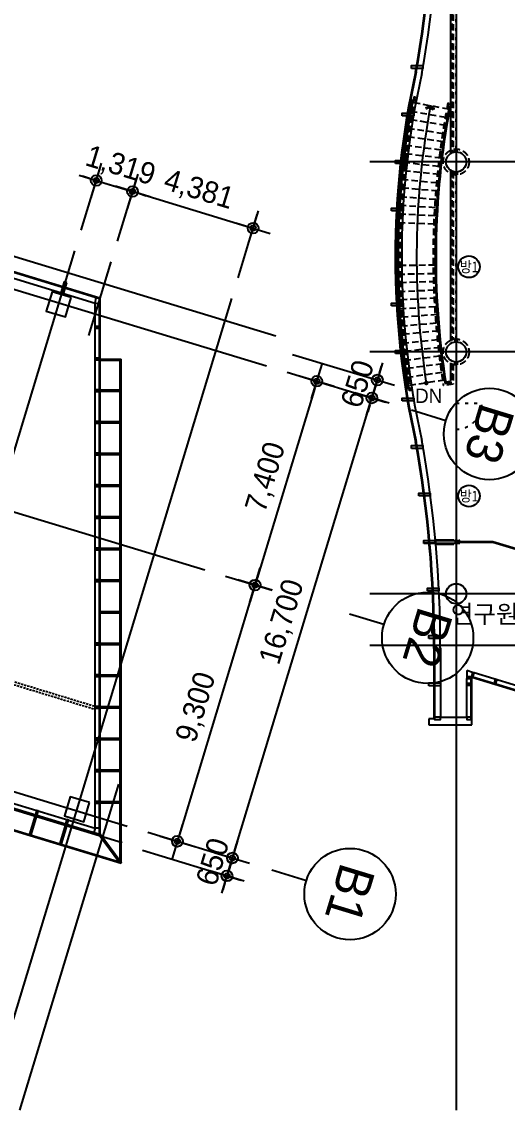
# Model space of a CAD drawing. Header units: metres. Extents: x 630750 to 860239, y 578133 to 726633.
# Drawn here: x 732798 to 749682, y 599970 to 637779 of the extents above; entities that cross this region are included whole.
import ezdxf
from ezdxf.enums import TextEntityAlignment as Align

# ---------------------------------------------------------------- set-up
doc = ezdxf.new("R2010")
doc.units = ezdxf.units.M
doc.header["$LTSCALE"] = 300
for name, pattern in [('HID1', [0.375, 0.25, -0.125]), ('HIDDEN-1', [1.4, 0.35, -0.7, 0.35]), ('업무시설_xr-base$0$CONTINOUS', [0])]:
    doc.linetypes.add(name, pattern=pattern)
doc.layers.get('Defpoints').update_dxf_attribs({"color": 8})
for name, color, linetype in [('A-CEN-1', 1, 'Continuous'), ('A-CON', 2, 'Continuous'), ('A-DIM', 7, 'Continuous'), ('A-GRID-DIMS', 14, 'Continuous'), ('A-MULL', 7, 'Continuous'), ('A-STAIR', 4, 'Continuous'), ('A-SYM1', 7, 'Continuous'), ('A-TXT', 3, 'Continuous'), ('A-TXT-S', 3, 'Continuous'), ('A-WAL-DW', 7, 'Continuous'), ('A-WIN-GLASS', 4, 'Continuous'), ('AL', 4, 'Continuous'), ('DIM', 7, 'Continuous'), ('fire shutter', 2, 'Continuous'), ('INT', 117, 'Continuous'), ('KUK-WALL-DRYWALL', 4, 'Continuous'), ('KUK-WALL-FIN 1', 30, 'Continuous'), ('STL1', 4, 'Continuous'), ('블럭', 7, 'Continuous'), ('외장그레이팅', 4, 'Continuous'), ('프레임', 5, 'Continuous')]:
    doc.layers.add(name, color=color, linetype=linetype)
doc.styles.add('TEXT', font='')
doc.styles.add('TEXT(돋음)', font='')
doc.styles.add('돋움', font='')
doc.styles.get('TEXT').set_extended_font_data('DotumChe')
doc.styles.get('TEXT(돋음)').set_extended_font_data('Dotum')
doc.styles.get('돋움').set_extended_font_data('Dotum')
doc.dimstyles.new('DIM250', dxfattribs={"dimscale": 250, "dimtxt": 3, "dimasz": 1, "dimexe": 2, "dimexo": 3, "dimgap": 1, "dimtad": 1, "dimdec": 0, "dimzin": 0, "dimdsep": 46, "dimlunit": 6, "dimtxsty": 'TEXT(돋음)', "dimblk": 'Z_DOT', "dimcen": 2.5, "dimdle": 2, "dimclrd": 256, "dimclre": 256, "dimclrt": 3, "dimadec": 0, "dimazin": 0, "dimtfac": 1, "dimtdec": 0, "dimtix": 1, "dimtmove": 2, "dimatfit": 3, "dimldrblk": 'Z_DOT', "dimfxl": 1, "dimtolj": 1, "dimtzin": 0, "dimarcsym": 0})

# ---------------------------------------------------------------- blocks, each defined once
blk = doc.blocks.new('Z_DOT')
at = {"layer": 'DIM', "color": 7}
for p, q in [((0, -2.5), (0, 2.5)), ((-2.5, 0), (2.5, 0))]:
    blk.add_line(p, q, dxfattribs=at)
for radius in [0.75, 0.375]:
    blk.add_circle((0, 0), radius, dxfattribs=at)
blk = doc.blocks.new('*D57')
at = {"layer": 'A-DIM', "lineweight": -2, "transparency": 16777216}
for p, q in [((742030, 625605), (743538, 625147)), ((742987, 625053), (740984, 618450)), ((739881, 618524), (741389, 618066))]:
    blk.add_line(p, q, dxfattribs=at)
at = {"layer": 'Defpoints', "color": 0, "transparency": 16777216}
for p in [(741312, 625823), (739164, 618741), (740911, 618211)]:
    blk.add_point(p, dxfattribs=at)
at = {"layer": 'A-DIM', "lineweight": -2, "transparency": 16777216, "xscale": 250, "yscale": 250, "zscale": 250}
for p, rotation in [((743060, 625292), 73.12000000000005), ((740911, 618211), 253.1200000000001)]:
    blk.add_blockref('Z_DOT', p, dxfattribs=dict(at, rotation=rotation))
at = {"layer": 'A-DIM', "color": 3, "transparency": 16777216, "insert": (741318, 621954), "char_height": 750, "attachment_point": 5, "rotation": 73.12, "style": 'TEXT(돋음)'}
blk.add_mtext('\\A1;7,400', dxfattribs=at)
blk = doc.blocks.new('*D58')
at = {"layer": 'A-DIM', "lineweight": -2, "transparency": 16777216}
for p, q in [((739881, 618524), (741389, 618066)), ((740838, 617972), (738283, 609551)), ((737181, 609624), (738689, 609167))]:
    blk.add_line(p, q, dxfattribs=at)
at = {"layer": 'Defpoints', "color": 0, "transparency": 16777216}
for p in [(739164, 618741), (736463, 609842), (738211, 609312)]:
    blk.add_point(p, dxfattribs=at)
at = {"layer": 'A-DIM', "lineweight": -2, "transparency": 16777216, "xscale": 250, "yscale": 250, "zscale": 250}
for p, rotation in [((740911, 618211), 73.12000000000221), ((738211, 609312), 253.1200000000022)]:
    blk.add_blockref('Z_DOT', p, dxfattribs=dict(at, rotation=rotation))
at = {"layer": 'A-DIM', "color": 3, "transparency": 16777216, "insert": (738893, 613964), "char_height": 750, "attachment_point": 5, "rotation": 73.12, "style": 'TEXT(돋음)'}
blk.add_mtext('\\A1;9,300', dxfattribs=at)
blk = doc.blocks.new('*D59')
at = {"layer": 'A-DIM', "lineweight": -2, "transparency": 16777216}
for p, q in [((742030, 625605), (745452, 624566)), ((740197, 608970), (744901, 624472)), ((737181, 609624), (740603, 608586))]:
    blk.add_line(p, q, dxfattribs=at)
at = {"layer": 'Defpoints', "color": 0, "transparency": 16777216}
for p in [(741312, 625823), (744974, 624712), (736463, 609842)]:
    blk.add_point(p, dxfattribs=at)
at = {"layer": 'A-DIM', "lineweight": -2, "transparency": 16777216, "xscale": 250, "yscale": 250, "zscale": 250}
for p, rotation in [((744974, 624712), 73.11999999999823), ((740124, 608731), 253.1199999999982)]:
    blk.add_blockref('Z_DOT', p, dxfattribs=dict(at, rotation=rotation))
at = {"layer": 'A-DIM', "color": 3, "transparency": 16777216, "insert": (741881, 616924), "char_height": 750, "attachment_point": 5, "rotation": 73.12, "style": 'TEXT(돋음)'}
blk.add_mtext('\\A1;16,700', dxfattribs=at)
blk = doc.blocks.new('*D60')
at = {"layer": 'A-DIM', "lineweight": -2, "transparency": 16777216}
for p, q in [((742219, 626227), (745641, 625188)), ((745235, 625573), (745308, 625812)), ((742030, 625605), (745452, 624566)), ((745162, 625334), (744974, 624712)), ((744901, 624472), (744828, 624233))]:
    blk.add_line(p, q, dxfattribs=at)
at = {"layer": 'Defpoints', "color": 0, "transparency": 16777216}
for p in [(741501, 626445), (741312, 625823), (744974, 624712)]:
    blk.add_point(p, dxfattribs=at)
at = {"layer": 'A-DIM', "lineweight": -2, "transparency": 16777216, "xscale": 250, "yscale": 250, "zscale": 250}
for p, rotation in [((745162, 625334), 253.1199999999828), ((744974, 624712), 73.11999999998278)]:
    blk.add_blockref('Z_DOT', p, dxfattribs=dict(at, rotation=rotation))
at = {"layer": 'A-DIM', "color": 3, "transparency": 16777216, "insert": (744469, 625204), "char_height": 750, "attachment_point": 5, "rotation": 73.12, "style": 'TEXT(돋음)'}
blk.add_mtext('\\A1;650', dxfattribs=at)
blk = doc.blocks.new('*D61')
at = {"layer": 'A-DIM', "lineweight": -2, "transparency": 16777216}
for p, q in [((737181, 609624), (740603, 608586)), ((740197, 608970), (740270, 609210)), ((736992, 609002), (740414, 607964)), ((740124, 608731), (739936, 608109)), ((739863, 607870), (739791, 607631))]:
    blk.add_line(p, q, dxfattribs=at)
at = {"layer": 'Defpoints', "color": 0, "transparency": 16777216}
for p in [(736463, 609842), (736275, 609220), (739936, 608109)]:
    blk.add_point(p, dxfattribs=at)
at = {"layer": 'A-DIM', "lineweight": -2, "transparency": 16777216, "xscale": 250, "yscale": 250, "zscale": 250}
for p, rotation in [((740124, 608731), 253.1200000000732), ((739936, 608109), 73.1200000000732)]:
    blk.add_blockref('Z_DOT', p, dxfattribs=dict(at, rotation=rotation))
at = {"layer": 'A-DIM', "color": 3, "transparency": 16777216, "insert": (739432, 608602), "char_height": 750, "attachment_point": 5, "rotation": 73.12, "style": 'TEXT(돋음)'}
blk.add_mtext('\\A1;650', dxfattribs=at)
blk = doc.blocks.new('*D62')
at = {"layer": 'A-DIM', "lineweight": -2, "transparency": 16777216}
for p, q in [((736128, 630158), (736796, 632362)), ((736890, 631811), (740604, 630684)), ((740320, 628886), (740989, 631089))]:
    blk.add_line(p, q, dxfattribs=at)
at = {"layer": 'Defpoints', "color": 0, "transparency": 16777216}
for p in [(740844, 630611), (735910, 629441), (740102, 628168)]:
    blk.add_point(p, dxfattribs=at)
at = {"layer": 'A-DIM', "lineweight": -2, "transparency": 16777216, "xscale": 250, "yscale": 250, "zscale": 250}
for p, rotation in [((736651, 631883), 163.1199998908421), ((740844, 630611), 343.1199998908421)]:
    blk.add_blockref('Z_DOT', p, dxfattribs=dict(at, rotation=rotation))
at = {"layer": 'A-DIM', "color": 3, "transparency": 16777216, "insert": (738950, 631915), "char_height": 750, "attachment_point": 5, "rotation": 343.12, "style": 'TEXT(돋음)'}
blk.add_mtext('\\A1;4,381', dxfattribs=at)
blk = doc.blocks.new('*D63')
at = {"layer": 'A-DIM', "lineweight": -2, "transparency": 16777216}
for p, q in [((734866, 630541), (735534, 632744)), ((735150, 632339), (734911, 632411)), ((735389, 632266), (736651, 631883)), ((736128, 630158), (736796, 632362)), ((736890, 631811), (737129, 631738))]:
    blk.add_line(p, q, dxfattribs=at)
at = {"layer": 'Defpoints', "color": 0, "transparency": 16777216}
for p in [(736651, 631883), (734648, 629823), (735910, 629441)]:
    blk.add_point(p, dxfattribs=at)
at = {"layer": 'A-DIM', "lineweight": -2, "transparency": 16777216, "xscale": 250, "yscale": 250, "zscale": 250}
for p, rotation in [((735389, 632266), 343.1199922159451), ((736651, 631883), 163.1199922159451)]:
    blk.add_blockref('Z_DOT', p, dxfattribs=dict(at, rotation=rotation))
at = {"layer": 'A-DIM', "color": 3, "transparency": 16777216, "insert": (736223, 632742), "char_height": 750, "attachment_point": 5, "rotation": 343.12, "style": 'TEXT(돋음)'}
blk.add_mtext('\\A1;1,319', dxfattribs=at)
blk = doc.blocks.new('*D90')
at = {"layer": 'A-DIM', "lineweight": -2, "transparency": 16777216}
for p, q in [((747904, 599220), (747904, 597442)), ((754504, 599220), (754504, 597442)), ((748154, 597942), (754254, 597942))]:
    blk.add_line(p, q, dxfattribs=at)
at = {"layer": 'Defpoints', "color": 0, "transparency": 16777216}
for p in [(747904, 599970), (754504, 599970), (754504, 597942)]:
    blk.add_point(p, dxfattribs=at)
at = {"layer": 'A-DIM', "lineweight": -2, "transparency": 16777216, "xscale": 250, "yscale": 250, "zscale": 250, "rotation": 180}
blk.add_blockref('Z_DOT', (747904, 597942), dxfattribs=at)
at = {"layer": 'A-DIM', "lineweight": -2, "transparency": 16777216, "xscale": 250, "yscale": 250, "zscale": 250}
blk.add_blockref('Z_DOT', (754504, 597942), dxfattribs=at)
at = {"layer": 'A-DIM', "color": 3, "transparency": 16777216, "insert": (751204, 598639), "char_height": 750, "attachment_point": 5, "style": 'TEXT(돋음)'}
blk.add_mtext('\\A1;6,600', dxfattribs=at)
blk = doc.blocks.new('*D91')
at = {"layer": 'A-DIM', "lineweight": -2, "transparency": 16777216}
for p, q in [((747904, 599220), (747904, 595442)), ((770504, 599220), (770504, 595442)), ((748154, 595942), (770254, 595942))]:
    blk.add_line(p, q, dxfattribs=at)
at = {"layer": 'Defpoints', "color": 0, "transparency": 16777216}
for p in [(747904, 599970), (770504, 599970), (770504, 595942)]:
    blk.add_point(p, dxfattribs=at)
at = {"layer": 'A-DIM', "lineweight": -2, "transparency": 16777216, "xscale": 250, "yscale": 250, "zscale": 250, "rotation": 180}
blk.add_blockref('Z_DOT', (747904, 595942), dxfattribs=at)
at = {"layer": 'A-DIM', "lineweight": -2, "transparency": 16777216, "xscale": 250, "yscale": 250, "zscale": 250}
blk.add_blockref('Z_DOT', (770504, 595942), dxfattribs=at)
at = {"layer": 'A-DIM', "color": 3, "transparency": 16777216, "insert": (759204, 596639), "char_height": 750, "attachment_point": 5, "style": 'TEXT(돋음)'}
blk.add_mtext('\\A1;22,600', dxfattribs=at)
blk = doc.blocks.new('*U30')
blk.add_line((0, 5), (0, 0))
blk.add_circle((0, 11.35), 6.35)
at = {"color": 3, "style": '돋움'}
blk.add_attdef('NO', text='', height=5, dxfattribs=at).set_placement((0, 11.35), align=Align.MIDDLE_CENTER)

msp = doc.modelspace()

# ---------------------------------------------------------------- hatches: boundary and pattern name
at = {"layer": 'A-SYM1'}
msp.add_hatch(color=7, dxfattribs=at).paths.add_polyline_path([(747135.3, 634754.874), (747106.757, 634720.806), (747004.553, 634806.433), (746879.295, 634760.736), (746864.063, 634802.488), (747013.426, 634856.981)])
h = msp.add_hatch(color=7, dxfattribs=at)
edge = h.paths.add_edge_path()
edge.add_arc((746865.787, 625231.277), 80, 180, 360, ccw=False)
edge.add_arc((746865.787, 625231.277), 80, 0, 180, ccw=False)

# ---------------------------------------------------------------- linework, layer by layer
at = {"elevation": 0}
for points in [[(746349.958, 636160.235), (746349.958, 636260.235), (746749.958, 636260.235), (746749.958, 636160.235)], [(746030.321, 634510.235), (746030.321, 634610.235), (746430.321, 634610.235), (746430.321, 634510.235)], [(745797.035, 632860.235), (745797.035, 632960.235), (746197.035, 632960.235), (746197.035, 632860.235)], [(745656.601, 631210.235), (745656.601, 631310.235), (746056.601, 631310.235), (746056.601, 631210.235)], [(734363.272, 628714.824), (734267.581, 628743.86), (734151.434, 628361.094), (734247.125, 628332.058)], [(745656.883, 627910.096), (745656.883, 628010.096), (746056.883, 628010.096), (746056.883, 627910.096)], [(745796.358, 626260.239), (745796.358, 626360.239), (746196.358, 626360.239), (746196.358, 626260.239)], [(746030.504, 624609.173), (746030.504, 624709.173), (746430.504, 624709.173), (746430.504, 624609.173)], [(746349.96, 622960.234), (746349.96, 623060.234), (746749.96, 623060.234), (746749.96, 622960.234)], [(746602.427, 621310.235), (746602.427, 621410.235), (747002.427, 621410.235), (747002.427, 621310.235)], [(746783.645, 619660.226), (746783.645, 619760.226), (747183.645, 619760.226), (747183.645, 619660.226)], [(746786.271, 619662.065), (746786.271, 619762.065), (747186.271, 619762.065), (747186.271, 619662.065)], [(746902.919, 618010.184), (746902.919, 618110.184), (747302.919, 618110.184), (747302.919, 618010.184)], [(746952.449, 616360.217), (746952.449, 616460.217), (747352.449, 616460.217), (747352.449, 616360.217)], [(746955.574, 614710.374), (746955.574, 614810.374), (747355.574, 614810.374), (747355.574, 614710.374)]]:
    msp.add_lwpolyline(points, close=True, dxfattribs=at)
at = {"layer": 'A-CEN-1', "linetype": 'Continuous'}
for p, q in [((747904.406, 706258.825, 0), (747904.406, 599969.631, 0)), ((694712.037, 641112.613, 0), (741631.883, 626875.162, 0)), ((694392.632, 640060.006, 0), (741312.478, 625822.555, 0)), ((686992.632, 634572.293, 0), (739163.754, 618741.384, 0)), ((795684.429, 632910.238, 0), (744904.619, 632910.239, 0)), ((726191.514, 601954.865, 0), (734648.007, 629823.431, 0)), ((735134.766, 626886.308, 0), (735909.828, 629440.541, 0)), ((731645.929, 600299.766, 0), (740102.422, 628168.332, 0)), ((678675.517, 627377.323, 0), (736463.33, 609842.075, 0)), ((678501.296, 626803.174, 0), (736289.109, 609267.926, 0)), ((795684.429, 626310.238, 0), (744904.407, 626310.239, 0)), ((795684.429, 617910.238, 0), (744904.407, 617910.239, 0)), ((732733.899, 599969.631, 0), (736170.78, 611295.954, 0))]:
    msp.add_line(p, q, dxfattribs=at)
at = {"layer": 'A-CEN-1', "linetype": 'Continuous', "ltscale": 0.1}
msp.add_line((795684.332, 616110.238, 0), (744904.4, 616110.238, 0), dxfattribs=at)
at = {"layer": 'A-CON', "elevation": 0}
for points in [[(734520.269, 628197.104), (733850.429, 628400.362), (733647.171, 627730.521), (734317.011, 627527.263)], [(735154.573, 610657.216), (734484.733, 610860.474), (734281.475, 610190.634), (734951.315, 609987.376)]]:
    msp.add_lwpolyline(points, close=True, dxfattribs=at)
at = {"layer": 'A-CON'}
for centre in [(747904.405, 632910.239, 0), (747904.405, 626310.239, 0), (747904.405, 617910.239, 0)]:
    msp.add_circle(centre, 350, dxfattribs=at)
at = {"layer": 'A-MULL'}
for p, q in [((735360.222, 628203.302, 0), (735346.139, 627998.568, 0)), ((735502.148, 628160.236, 0), (735360.222, 628203.302, 0)), ((735502.148, 628011.917, 0), (735502.148, 628160.236, 0)), ((735346.139, 627998.568, 0), (735502.148, 628011.917, 0))]:
    msp.add_line(p, q, dxfattribs=at)
at = {"layer": 'A-STAIR'}
for p, q in [((746394.169, 635043.426, 0), (746362.709, 635049.281, 0)), ((747689.926, 634802.286, 0), (747658.466, 634808.14, 0)), ((746247.333, 625024.399, 0), (746215.708, 625019.511, 0)), ((747548.402, 625234.678, 0), (747516.83, 625229.799, 0))]:
    msp.add_line(p, q, dxfattribs=at)
for centre, radius, start, end in [((775204.573, 629610.599, 0), 29350.168, 169.3211862, 188.9994264), ((775204.573, 629610.599, 0), 29318.168, 169.321037, 188.9996608), ((775204.485, 629610.608, 0), 28032.08, 169.3147457, 188.9909456), ((775206.413, 629610.413, 0), 28002.01, 169.3149221, 188.9901712)]:
    msp.add_arc(centre, radius, start, end, dxfattribs=at)
at = {"layer": 'A-SYM1', "color": 7, "elevation": 0}
msp.add_lwpolyline([(747106.757, 634720.806), (747004.553, 634806.433), (746879.295, 634760.736), (746864.063, 634802.488), (747013.426, 634856.981), (747135.3, 634754.874)], close=True, dxfattribs=at)
at = {"layer": 'A-SYM1', "color": 7}
msp.add_arc((775204.573, 629610.599, 0), 28675.168, 169.4578364, 188.7846899, dxfattribs=at)
at = {"layer": 'A-WAL-DW'}
for p, q in [((747186.271, 619762.065, 0), (748004.406, 619762.065, 0)), ((748004.406, 619762.065, 0), (748004.406, 619662.065, 0)), ((747186.271, 619662.065, 0), (748004.406, 619662.065, 0))]:
    msp.add_line(p, q, dxfattribs=at)
at = {"layer": 'A-WAL-DW', "color": 251, "linetype": 'HID1'}
for p, q in [((732315.158, 614817.178, 0), (735302.739, 613910.621, 0)), ((732344.195, 614912.87, 0), (735302.739, 614015.124, 0))]:
    msp.add_line(p, q, dxfattribs=at)
at = {"layer": 'A-WIN-GLASS'}
for p, q in [((747704.405, 642463.828, 0), (747704.405, 633174.814, 0)), ((735502.737, 628160.236, 0), (714976.103, 634388.878, 0)), ((735509.706, 628183.202, 0), (714983.072, 634411.844, 0)), ((747704.405, 632645.663, 0), (747704.405, 626684.402, 0)), ((735502.737, 609558.793, 0), (735502.737, 628160.236, 0)), ((735526.737, 609526.43, 0), (735526.737, 628178.034, 0)), ((678930.406, 626700.133, 0), (735526.737, 609526.43, 0)), ((678954.406, 626717.931, 0), (735502.737, 609558.793, 0)), ((747704.405, 625936.081, 0), (747704.405, 625286.799, 0)), ((747704.406, 625279.567, 0), (747545.254, 625254.973, 0)), ((747130.989, 616027.864, 0), (747130.989, 613580.24, 0)), ((747154.989, 616027.87, 0), (747154.989, 613580.24, 0)), ((748430.406, 613580.239, 0), (748430.406, 614993.343, 0)), ((748454.406, 614993.025, 0), (748430.406, 614993.025, 0)), ((748454.406, 614993.025, 0), (748430.406, 614993.025, 0)), ((771078.411, 608132.543, 0), (748454.368, 614997.628, 0)), ((748461.375, 615020.402, 0), (748454.406, 614997.436, 0)), ((748461.375, 615020.401, 0), (748454.406, 614997.436, 0)), ((748454.406, 613580.239, 0), (748454.406, 614993.343, 0)), ((771053.822, 608165.085, 0), (748483.782, 615013.783, 0)), ((747154.989, 613580.24, 0), (747130.989, 613580.24, 0)), ((748430.406, 613580.24, 0), (748454.406, 613580.24, 0)), ((735244.663, 609637.103, 0), (735502.737, 609558.793, 0)), ((735346.737, 609769.154, 0), (735301.44, 609619.875, 0)), ((735502.737, 609769.154, 0), (735346.737, 609769.154, 0)), ((735502.737, 609558.793, 0), (735502.737, 609828.486, 0))]:
    msp.add_line(p, q, dxfattribs=at)
at = {"layer": 'A-WIN-GLASS', "color": 9}
for p, q in [((735346.737, 627998.568, 0), (710552.113, 635522.298, 0)), ((735346.737, 609769.154, 0), (735346.737, 627998.568, 0)), ((679110.406, 626833.618, 0), (735346.737, 609769.154, 0)), ((747354.989, 616028.521, 0), (747354.989, 613617.74, 0)), ((748274.406, 613617.74, 0), (748274.406, 614963.343, 0)), ((770898.411, 608375.267, 0), (748535.963, 615160.971, 0))]:
    msp.add_line(p, q, dxfattribs=at)
at = {"layer": 'A-WIN-GLASS', "elevation": 0}
for points in [[(735502.737, 627132.864), (735502.737, 627192.864), (735346.737, 627192.864), (735346.737, 627132.864)], [(735502.737, 626032.864), (735502.737, 626092.864), (735346.737, 626092.864), (735346.737, 626032.864)], [(735502.737, 624932.864), (735502.737, 624992.864), (735346.737, 624992.864), (735346.737, 624932.864)], [(735502.737, 623832.864), (735502.737, 623892.864), (735346.737, 623892.864), (735346.737, 623832.864)], [(735502.737, 622732.864), (735502.737, 622792.864), (735346.737, 622792.864), (735346.737, 622732.864)], [(735502.737, 621632.864), (735502.737, 621692.864), (735346.737, 621692.864), (735346.737, 621632.864)], [(735502.737, 620532.864), (735502.737, 620592.864), (735346.737, 620592.864), (735346.737, 620532.864)], [(735502.737, 619432.864), (735502.737, 619492.864), (735346.737, 619492.864), (735346.737, 619432.864)], [(735502.737, 618332.864), (735502.737, 618392.864), (735346.737, 618392.864), (735346.737, 618332.864)], [(735502.737, 616132.864), (735502.737, 616192.864), (735346.737, 616192.864), (735346.737, 616132.864)], [(748535.964, 615160.972), (748478.549, 615178.394), (748433.251, 615029.116), (748490.666, 615011.694)], [(748535.964, 615160.971), (748478.549, 615178.393), (748433.251, 615029.115), (748490.666, 615011.693)], [(735502.737, 615032.864), (735502.737, 615092.864), (735346.737, 615092.864), (735346.737, 615032.864)], [(748430.406, 615023.025), (748274.406, 615023.025), (748274.406, 614963.025), (748430.406, 614963.025)], [(748430.406, 615023.025), (748274.406, 615023.025), (748274.406, 614963.025), (748430.406, 614963.025)], [(748430.406, 614790.376), (748274.406, 614790.376), (748274.406, 614730.376), (748430.406, 614730.376)], [(748430.406, 614790.375), (748274.406, 614790.375), (748274.406, 614730.375), (748430.406, 614730.375)], [(749324.626, 614921.658), (749267.211, 614939.08), (749221.915, 614789.805), (749279.33, 614772.383)], [(735502.737, 613932.864), (735502.737, 613992.864), (735346.737, 613992.864), (735346.737, 613932.864)], [(747354.989, 613617.74), (747154.989, 613617.74), (747154.989, 613542.74), (747354.989, 613542.74)], [(748430.406, 613617.74), (748274.406, 613617.74), (748274.406, 613542.74), (748430.406, 613542.74)], [(735502.737, 612832.864), (735502.737, 612892.864), (735346.737, 612892.864), (735346.737, 612832.864)], [(735502.737, 611732.864), (735502.737, 611792.864), (735346.737, 611792.864), (735346.737, 611732.864)], [(735502.737, 610632.864), (735502.737, 610692.864), (735346.737, 610692.864), (735346.737, 610632.864)], [(733271.107, 610235.963), (733328.522, 610218.541), (733373.819, 610367.82), (733316.404, 610385.242)], [(734323.714, 609916.558), (734381.128, 609899.136), (734426.426, 610048.415), (734369.011, 610065.837)]]:
    msp.add_lwpolyline(points, close=True, dxfattribs=at)
at = {"layer": 'A-WIN-GLASS'}
for centre, radius, start, end in [((706519.408, 643210.242, 0), 40611, 349.8151658, 0), ((706519.408, 643210.242, 0), 40635, 349.8144768, 0), ((775404.405, 629610.239, 0), 29617.877, 167.4831307, 192.5168985), ((775404.405, 629610.239, 0), 29593.877, 167.4821853, 192.5178439), ((706519.408, 616010.239, 0), 40611, 0, 10.1848081), ((706519.408, 616010.239, 0), 40635, 0, 10.1854971)]:
    msp.add_arc(centre, radius, start, end, dxfattribs=at)
at = {"layer": 'A-WIN-GLASS', "color": 9}
for centre, radius, start, end in [((706519.408, 643210.242, 0), 40835, 349.8087478, 0), ((775404.405, 629610.239, 0), 29393.877, 167.4742728, 192.5257566), ((706519.408, 616010.239, 0), 40835, 0, 10.1912263)]:
    msp.add_arc(centre, radius, start, end, dxfattribs=at)
at = {"layer": 'AL'}
msp.add_line((747354.989, 613617.74, 0), (748274.406, 613617.74, 0), dxfattribs=at)
at = {"layer": 'fire shutter', "color": 2, "linetype": 'HIDDEN-1'}
for points in [[(747904.38, 633360.232), (747904.399, 642460.235)], [(747904.38, 626760.232), (747904.391, 632460.226)], [(747904.391, 625860.232), (747904.38, 619762.056)]]:
    msp.add_lwpolyline(points, dxfattribs=at)
at = {"layer": 'fire shutter', "color": 2, "linetype": 'HIDDEN-1', "elevation": 0}
for points in [[(747904.388, 633360.241), (747904.407, 642460.244)], [(747904.388, 626760.241), (747904.398, 632460.236)], [(747904.399, 625860.241), (747904.388, 619762.065)]]:
    msp.add_lwpolyline(points, dxfattribs=at)
at = {"layer": 'fire shutter'}
for points in [[(747934.398, 633360.231), (747874.398, 633360.233), (747874.396, 633290.233), (747934.396, 633290.231)], [(747934.398, 632460.227), (747874.398, 632460.225), (747874.396, 632530.225), (747934.396, 632530.227)], [(747934.398, 626690.233), (747874.398, 626690.231), (747874.396, 626760.231), (747934.396, 626760.233)], [(747934.398, 625860.233), (747874.398, 625860.231), (747874.396, 625930.231), (747934.396, 625930.233)]]:
    msp.add_lwpolyline(points, close=True, dxfattribs=at)
at = {"layer": 'fire shutter', "elevation": 0}
for points in [[(747934.406, 633360.24), (747874.406, 633360.242), (747874.404, 633290.242), (747934.404, 633290.24)], [(747934.406, 632460.237), (747874.406, 632460.235), (747874.404, 632530.235), (747934.404, 632530.237)], [(747934.406, 626690.242), (747874.406, 626690.24), (747874.404, 626760.24), (747934.404, 626760.242)], [(747934.406, 625860.242), (747874.406, 625860.24), (747874.404, 625930.24), (747934.404, 625930.242)], [(747934.406, 619762.064), (747874.406, 619762.066), (747874.404, 619692.066), (747934.404, 619692.064)]]:
    msp.add_lwpolyline(points, close=True, dxfattribs=at)
at = {"layer": 'fire shutter', "color": 2, "linetype": 'HIDDEN-1', "elevation": 0}
msp.add_lwpolyline([(747904.393, 624526.619), (748804.393, 624526.619, -0.414213562), (747904.393, 623626.619, -1)], format="xyb", dxfattribs=at)
at = {"layer": 'INT', "linetype": 'HID1', "ltscale": 3}
for p, q in [((747754.405, 642439.429, 0), (747754.405, 633222.489, 0)), ((747804.405, 642422.94, 0), (747804.405, 633256.649, 0)), ((747645.573, 634739.338, 0), (746381.28, 634974.623, 0)), ((746485.396, 635158.681, 0), (746436.239, 635167.829, 0)), ((747665.169, 634939.125, 0), (747616.012, 634948.273, 0)), ((746327.958, 634679.732, 0), (747594.59, 634457.382, 0)), ((746230.371, 634088.392, 0), (747501.284, 633891.98, 0)), ((747546.492, 634174.92, 0), (746277.654, 634384.312, 0)), ((747458.97, 633608.594, 0), (746186.116, 633792.005, 0)), ((746144.893, 633495.181, 0), (747419.555, 633324.79, 0)), ((747383.042, 633040.597, 0), (746106.706, 633197.951, 0)), ((747318.741, 632471.167, 0), (746039.455, 632602.398, 0)), ((746071.558, 632900.347, 0), (747349.437, 632756.047, 0)), ((747754.405, 632597.988, 0), (747754.405, 626713.35, 0)), ((747804.405, 632563.828, 0), (747804.405, 626734.503, 0)), ((746010.398, 632304.138, 0), (747290.959, 632185.989, 0)), ((747266.094, 631900.542, 0), (745984.392, 632005.595, 0)), ((745961.438, 631706.803, 0), (747244.147, 631614.856, 0)), ((745924.699, 631108.592, 0), (747209.02, 631042.884, 0)), ((745941.54, 631407.791, 0), (747225.122, 631328.96, 0)), ((745910.917, 630809.236, 0), (747195.842, 630756.659, 0)), ((747173.869, 629324.075, 0), (745887.936, 629310.93, 0)), ((745892.531, 629011.292, 0), (747178.262, 629037.58, 0)), ((747185.583, 628751.146, 0), (745900.188, 628711.717, 0)), ((745910.906, 628412.236, 0), (747195.831, 628464.801, 0)), ((747209.006, 628178.576, 0), (745924.685, 628112.88, 0)), ((745941.523, 627813.681, 0), (747225.106, 627892.5, 0)), ((747244.128, 627606.604, 0), (745961.419, 627514.669, 0)), ((745984.37, 627215.876, 0), (747266.072, 627320.917, 0)), ((747290.935, 627035.47, 0), (746010.373, 626917.334, 0)), ((746039.427, 626619.072, 0), (747318.715, 626750.292, 0)), ((747349.407, 626465.412, 0), (746071.527, 626321.124, 0)), ((746106.672, 626023.519, 0), (747383.01, 626180.861, 0)), ((747419.52, 625896.668, 0), (746144.857, 625726.289, 0)), ((747754.405, 625907.132, 0), (747754.405, 625236.799, 0)), ((747804.405, 625885.98, 0), (747804.406, 625193.834, 0)), ((746186.077, 625429.464, 0), (747458.932, 625612.864, 0)), ((747501.244, 625329.477, 0), (746230.33, 625133.077, 0)), ((747446.883, 625236.799, 0), (747446.827, 625236.799, 0)), ((747804.406, 625193.834, 0), (747462.103, 625140.936, 0)), ((747754.405, 625236.799, 0), (747503.608, 625197.944, 0)), ((746325.569, 624965.658, 0), (746276.155, 624958.022, 0))]:
    msp.add_line(p, q, dxfattribs=at)
at = {"layer": 'INT', "linetype": 'HID1', "ltscale": 3, "elevation": 0}
msp.add_lwpolyline([(748004.406, 619662.065), (748034.406, 619662.065), (748034.406, 619762.065), (748004.406, 619762.065), (748004.406, 619662.065)], dxfattribs=at)
at = {"layer": 'INT', "linetype": 'HID1', "ltscale": 3}
for centre in [(747904.413, 632910.241, 0), (747904.413, 626310.241, 0)]:
    msp.add_circle(centre, 450, dxfattribs=at)
for centre, radius, start, end in [((775204.573, 629610.599, 0), 29300.168, 169.0667382, 189.1366779), ((775204.573, 629610.599, 0), 29250.168, 169.0660696, 189.1372796), ((775206.359, 629610.413, 0), 28101.957, 169.0503555, 189.1514714), ((775206.358, 629610.412, 0), 28051.956, 169.0496276, 189.0499984)]:
    msp.add_arc(centre, radius, start, end, dxfattribs=at)
at = {"layer": 'KUK-WALL-DRYWALL'}
for p, q in [((747185.597, 619760.224), (747828.988, 619760.224)), ((747185.597, 619660.224), (747828.988, 619660.224))]:
    msp.add_line(p, q, dxfattribs=at)
at = {"layer": 'KUK-WALL-FIN 1'}
for p, q in [((747208.997, 619785.224), (747828.988, 619785.224)), ((747208.997, 619635.224), (747828.988, 619635.225))]:
    msp.add_line(p, q, dxfattribs=at)
at = {"layer": 'KUK-WALL-FIN 1', "color": 8}
for p, q in [((747999.401, 619714.21, -888.51), (749182.254, 619714.11, 1341.607)), ((747999.402, 619706.21, 1192.399), (749181.066, 619706.11, 2343.758)), ((749181.066, 619706.11, 2119.804), (750457.732, 619318.762, 3419.722)), ((749182.254, 619714.11, 903.783), (750460.053, 619326.418, 3421.354))]:
    msp.add_line(p, q, dxfattribs=at)
at = {"layer": 'KUK-WALL-FIN 1', "color": 4}
msp.add_line((749182.403, 619715.111), (749180.918, 619705.11), dxfattribs=at)
at = {"layer": 'KUK-WALL-FIN 1', "color": 6, "linetype": '업무시설_xr-base$0$CONTINOUS'}
msp.add_lwpolyline([(747178.996, 619680.231), (747178.985, 619740.231), (747183.985, 619740.232), (747183.996, 619680.232)], close=True, dxfattribs=at)
at = {"layer": 'KUK-WALL-FIN 1', "color": 3, "linetype": '업무시설_xr-base$0$CONTINOUS'}
msp.add_lwpolyline([(747183.997, 619785.224), (747183.997, 619715.224), (747183.997, 619715.224), (747183.997, 619705.224), (747183.997, 619705.224), (747183.997, 619635.224), (747208.997, 619635.224), (747208.997, 619658.624), (747233.997, 619658.624), (747233.997, 619660.224), (747207.397, 619660.224), (747207.397, 619636.824), (747185.597, 619636.824), (747185.597, 619703.624), (747185.597, 619703.624), (747185.597, 619716.824), (747185.597, 619716.824), (747185.597, 619783.624), (747207.397, 619783.624), (747207.397, 619760.224), (747233.997, 619760.224), (747233.997, 619761.824), (747208.997, 619761.824), (747208.997, 619785.224), (747183.997, 619785.224)], dxfattribs=at)
at = {"layer": 'KUK-WALL-FIN 1', "color": 4}
for points in [[(749182.403, 619715.111), (748000.403, 619715.212), (747999.401, 619714.21), (747999.402, 619706.21), (748000.402, 619705.21)], [(748000.402, 619705.21), (749180.918, 619705.11)], [(749180.918, 619705.11), (750456.485, 619318.095), (750457.732, 619318.762), (750460.053, 619326.418), (750459.386, 619327.665), (749182.403, 619715.111)]]:
    msp.add_lwpolyline(points, dxfattribs=at)
at = {"layer": 'STL1'}
for p, q in [((748478.548, 615178.393, 0), (748274.406, 615240.339, 0)), ((748274.406, 615240.339, 0), (748274.406, 615023.025, 0)), ((747154.989, 613570.24, 0), (746954.406, 613570.24, 0)), ((746954.406, 613570.24, 0), (746954.406, 613360.24, 0)), ((746954.406, 613360.24, 0), (748454.406, 613360.24, 0)), ((748430.406, 613570.24, 0), (748454.406, 613570.24, 0)), ((748454.406, 613360.24, 0), (748454.406, 613570.24, 0))]:
    msp.add_line(p, q, dxfattribs=at)
at = {"layer": '블럭', "color": 1}
for centre in [(748350.075, 629268.485, 0), (748350.075, 621306.335, 0)]:
    msp.add_circle(centre, 375, dxfattribs=at)
at = {"layer": '외장그레이팅'}
for p, q in [((678204.388, 626161.738, 0), (736252.72, 608547.437, 0)), ((678234.388, 626183.985, 0), (736261.431, 608576.144, 0)), ((735537.72, 626062.856, 0), (736252.72, 626062.856, 0)), ((735537.72, 626022.856, 0), (736212.72, 626022.856, 0)), ((736222.72, 608547.437, 0), (736222.72, 626062.856, 0)), ((736252.72, 608547.437, 0), (736252.72, 626062.856, 0)), ((733093.636, 609547.836, 0), (733082.022, 609509.56, 0)), ((734146.243, 609228.431, 0), (734134.628, 609190.155, 0)), ((735198.849, 608909.026, 0), (735187.235, 608870.75, 0)), ((735725.153, 608749.324, 0), (735713.538, 608711.047, 0)), ((736251.456, 608589.621, 0), (736239.841, 608551.345, 0))]:
    msp.add_line(p, q, dxfattribs=at)
at = {"layer": '프레임'}
for p, q in [((736212.72, 624987.856, 0), (735502.723, 624987.856, 0)), ((736212.72, 624937.856, 0), (735502.723, 624937.856, 0)), ((736212.72, 623887.856, 0), (735502.723, 623887.856, 0)), ((736212.72, 623837.856, 0), (735502.723, 623837.856, 0)), ((736212.72, 622787.856, 0), (735502.723, 622787.856, 0)), ((736212.72, 622737.856, 0), (735502.723, 622737.856, 0)), ((736212.72, 621687.856, 0), (735502.723, 621687.856, 0)), ((736212.72, 621637.856, 0), (735502.723, 621637.856, 0)), ((736212.72, 620587.856, 0), (735502.723, 620587.856, 0)), ((736212.72, 620537.856, 0), (735502.723, 620537.856, 0)), ((736212.72, 619487.856, 0), (735502.723, 619487.856, 0)), ((736212.72, 619437.856, 0), (735502.723, 619437.856, 0)), ((736212.72, 618387.856, 0), (735502.723, 618387.856, 0)), ((736212.72, 618337.856, 0), (735502.723, 618337.856, 0)), ((736212.72, 617287.856, 0), (735502.723, 617287.856, 0)), ((736212.72, 617287.856, 0), (735502.723, 617287.856, 0)), ((736212.72, 617237.856, 0), (735502.723, 617237.856, 0)), ((736212.72, 617237.856, 0), (735502.723, 617237.856, 0)), ((736212.72, 616187.856, 0), (735502.723, 616187.856, 0)), ((736212.72, 616137.856, 0), (735502.723, 616137.856, 0)), ((736212.72, 615087.856, 0), (735502.723, 615087.856, 0)), ((736212.72, 615037.856, 0), (735502.723, 615037.856, 0)), ((736212.72, 613987.856, 0), (735502.723, 613987.856, 0)), ((736212.72, 613937.856, 0), (735502.723, 613937.856, 0)), ((736212.72, 612887.856, 0), (735502.723, 612887.856, 0)), ((736212.72, 612837.856, 0), (735502.723, 612837.856, 0)), ((736212.72, 611787.856, 0), (735502.723, 611787.856, 0)), ((736212.72, 611737.856, 0), (735502.723, 611737.856, 0)), ((736212.72, 610687.856, 0), (735502.723, 610687.856, 0)), ((736212.72, 610637.856, 0), (735502.723, 610637.856, 0)), ((733268.906, 610211.537, 0), (733069.714, 609555.096, 0)), ((733268.906, 610211.537, 0), (733069.714, 609555.096, 0)), ((733316.751, 610197.019, 0), (733117.559, 609540.577, 0)), ((733316.751, 610197.019, 0), (733117.559, 609540.577, 0)), ((734321.512, 609892.132, 0), (734122.32, 609235.691, 0)), ((734321.512, 609892.132, 0), (734122.32, 609235.691, 0)), ((734369.358, 609877.614, 0), (734170.166, 609221.172, 0)), ((734369.358, 609877.614, 0), (734170.166, 609221.172, 0)), ((733117.559, 609540.577, 0), (733069.714, 609555.096, 0)), ((733117.559, 609540.577, 0), (733069.714, 609555.096, 0)), ((735486.558, 609538.608, 0), (736172.558, 608613.562, 0)), ((735486.558, 609538.608, 0), (736172.558, 608613.562, 0)), ((735526.72, 609568.391, 0), (736212.72, 608643.345, 0)), ((735526.72, 609568.391, 0), (736212.72, 608643.345, 0)), ((734170.166, 609221.172, 0), (734122.32, 609235.691, 0)), ((734170.166, 609221.172, 0), (734122.32, 609235.691, 0))]:
    msp.add_line(p, q, dxfattribs=at)

# ---------------------------------------------------------------- block references
at = {"layer": 'A-GRID-DIMS'}
for p, xscale, yscale, zscale, rotation, values in [((746348.228, 624284.17, 0), 250.0000000000884, 250.0000000000884, 250.0000000000884, 253.1091880892739, {'NO': 'B3'}), ((744199.503, 617202.999, 0), 250.0000000000884, 250.0000000000884, 250.0000000000884, 253.1091880892739, {'NO': 'B2'}), ((741499.079, 608303.69, 0), 250.0000000000499, 250.0000000000499, 250.0000000000499, 253.109180621508, {'NO': 'B1'})]:
    msp.add_blockref('*U30', p, dxfattribs=dict(at, xscale=xscale, yscale=yscale, zscale=zscale, rotation=rotation)).add_auto_attribs(values)

# ---------------------------------------------------------------- texts
at = {"layer": 'A-TXT', "color": 3, "style": '돋움'}
msp.add_text('연구원실', height=625, rotation=0.0000064, dxfattribs=at).set_placement((747720.544, 616891.074, 0))
at = {"layer": 'A-TXT-S', "color": 3, "style": '돋움'}
msp.add_text('DN', height=500, dxfattribs=at).set_placement((746477.419, 624538.035))
at = {"layer": '블럭', "style": 'TEXT', "width": 0.9}
for p in [(748350.075, 629268.485, 0), (748350.075, 621306.335, 0)]:
    msp.add_text('방1', height=375, dxfattribs=at).set_placement(p, align=Align.MIDDLE_CENTER)

# ---------------------------------------------------------------- dimensions: what is measured, and where the dimension line sits
at = {"layer": 'A-DIM'}
for p1, p2, distance, picture, middle in [((734648.007, 629823.431, 0), (735909.828, 629440.541, 0), 2552.563, '*D63', (736222.708, 632742.27, 0)), ((735909.828, 629440.541, 0), (740102.422, 628168.332, 0), 2552.563, '*D62', (738949.916, 631914.721, 0)), ((741501.218, 626444.55, 0), (741312.478, 625822.555, 0), 3825.954, '*D60', (744469.402, 625204.245, 0)), ((736463.33, 609842.075, 0), (741312.478, 625822.555, 0), -3825.954, '*D59', (741881.319, 616923.987, 0)), ((741312.478, 625822.555, 0), (739163.754, 618741.384, 0), 1825.954, '*D57', (741317.701, 621954.378, 0)), ((739163.754, 618741.384, 0), (736463.33, 609842.075, 0), 1825.954, '*D58', (738893.127, 613964.138, 0)), ((736463.33, 609842.075, 0), (736274.59, 609220.08, 0), 3825.954, '*D61', (739431.514, 608601.77, 0))]:
    dim = msp.add_aligned_dim(p1=p1, p2=p2, distance=distance, dimstyle='DIM250', override={"dimfxl": 2}, dxfattribs=at)
    dim.commit()
    dim.dimension.update_dxf_attribs({"geometry": picture, "text_midpoint": middle})
for base, p2, picture, middle in [((754504.406, 597941.733, 0), (754504.406, 599969.631, 0), '*D90', (751204.406, 598639.494, 0)), ((770504.406, 595941.733, 0), (770504.406, 599969.631, 0), '*D91', (759204.406, 596639.494, 0))]:
    dim = msp.add_linear_dim(base=base, p1=(747904.406, 599969.631, 0), p2=p2, dimstyle='DIM250', dxfattribs=at)
    dim.commit()
    dim.dimension.update_dxf_attribs({"geometry": picture, "text_midpoint": middle})

doc.saveas('drawing.dxf')
